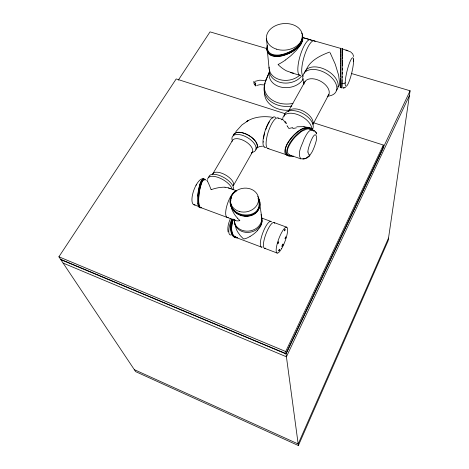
<?xml version="1.0" encoding="UTF-8"?>
<svg xmlns="http://www.w3.org/2000/svg" width="469" height="469" viewBox="0 0 469 469"><rect width="100%" height="100%" fill="white"/><g stroke="black" fill="none" stroke-linecap="round" stroke-linejoin="round"><path stroke-width="0.7" d="M342.464 51.76L342.452 55.436M340.881 51.983L340.852 48.166L340.799 48.723M340.875 53.173L340.875 52.27M353.55 61.703L353.556 60.067A14.68 2.497 -76.5 0 0 347.441 69.482A14.68 2.497 -76.5 0 0 346.714 85.956A14.68 2.497 -76.5 0 0 353.397 63.69L353.62 59.053M340.869 53.824L340.857 55.981M342.429 58.443L342.44 56.866M302.452 37.491L340.846 48.454L340.811 60.571M340.846 57.159L340.852 56.368M340.793 62.412L340.805 61.486M340.84 57.986L340.77 64.317M342.411 60.167L342.347 66M255.658 84.737L255.64 83.834M340.746 66.276L340.758 65.291M340.781 63.503L340.629 74.055M340.687 70.25L340.705 69.254M340.717 68.257L340.734 67.26M342.288 70.168L342.317 68.075M340.658 72.197L340.676 71.247M340.588 76.746L340.617 74.97M340.635 73.78L340.301 87.603L340.277 87.152M342.223 74.254L342.259 72.238M340.541 79.267L340.553 78.452M342.153 77.989L342.188 76.177M340.506 80.809L340.523 80.058M267.242 49.409L267.412 47.656M340.494 81.536L340.447 83.494M342.124 79.66L341.942 86.554M341.813 87.615L341.848 88.072L342.37 49.098M340.435 84.074L340.306 87.51L340.277 86.976M267.113 47.375C265.788 51.344 268.831 55.412 272.794 56.057A21.24 11.713 -29.4 0 0 281.81 55.922C288.107 54.492 294.057 51.303 298.548 46.636A17.728 9.808 -29.4 0 0 302.728 39.419L302.886 37.063M342.323 49.743L342.393 48.594L342.458 50.769M340.793 49.057L340.846 48.454M230.578 227.383L230.812 224.551A13.624 6.812 -76.5 0 1 232.167 219.046M206.718 180.342L207.392 180.964M266.503 38.898L267.465 48.782C268.403 55.395 276.716 55.776 281.869 54.562C290.85 52.376 303.144 45.915 302.206 35.193M259.586 205.223L259.556 202.672M197.865 196.112L198.135 193.339M341.907 87.187L341.825 87.474M313.609 122.79L383.361 145.05L382.974 148.573L286.037 353.931L60.823 259.662M267.535 47.146L267.465 48.782M230.801 199.524C227.735 219.732 265.806 220.846 258.079 198.504M234.834 220.418L234.863 220.196A10.13 8.266 77.9 0 1 234.91 219.75M198.229 192.642C199.255 188.79 199.495 179.985 204.062 179.246M302.687 38.47L302.652 35.005L301.678 33.018M351.832 73.615L410.094 90.769L388.127 240.767L298.384 445.55L135.647 371.63L58.906 256.789L176.192 78.939L285.005 113.662M259.509 205.85C256.772 220.676 233.105 218.255 230.654 204.425M230.684 199.343L230.531 203.786M305.759 71.1C309.089 60.888 320.145 55.618 329.525 52.077M230.848 198.733L231.539 196.962M231.082 198.323L231.498 197.156M233.404 219.082C231.452 224.469 229.423 236.27 237.361 237.537M265.278 81.665L269.804 71.001L265.835 80.369M388.525 238.059L298.173 443.973L134.322 369.648M230.42 218.542C228.614 222.705 227.248 227.365 228.069 231.921M281.488 119.847C283.112 118.288 284.683 122.192 285.598 123.2M410.094 90.769L285.99 353.614L60.571 259.281M409.373 95.699L286.418 356.792L63.098 263.062M298.384 445.55L285.709 351.51L383.361 145.05M345.196 82.673L345.102 82.849A1.554 1.19 -1.5 0 1 344.68 83.259L343.167 83.629A3.787 2.89 -1.6 0 1 342.241 83.552L342.03 83.505M312.981 124.303L328.986 94.228M288.259 111.587L305.09 81.442M196.007 185.29L196.575 184.288M252.345 152.208L233.333 185.712A11.872 5.37 30.2 0 0 225.102 174.732A11.872 5.37 30.2 0 0 212.545 174.421M212.733 173.923L232.132 140.97M253.87 81.917L253.799 81.981A2.14 0.375 75.3 0 0 253.6 82.245M178.29 80.164L210.03 31.874L266.89 48.612M235.86 131.637L242.039 124.818L248.705 120.322L246.383 121.618M257.458 230.455L259.31 228.169A9.855 4.051 -49.7 0 0 261.385 224.581L262.224 221.116L261.462 218.525M310.15 155.069L306.662 158.047L302.411 159.02M309.499 155.755L306.662 158.047L309.229 156.042M285.515 59.938L290.106 56.344A24.617 7.094 -46.2 0 0 291.308 55.301L296.472 50.23L300.729 44.784A13.132 3.834 -46.1 0 0 301.297 43.846L302.804 40.164L302.417 37.837M201.623 207.486L201.224 207.761A14.023 3.441 -82.4 0 1 198.616 198.24L198.838 195.292A14.838 3.635 -82.4 0 1 203.288 179.832L204.091 179.211A14.011 3.435 -82.5 0 1 205.428 179.774M345.612 87.439L343.044 87.996L344.223 87.932M258.009 147.336L259.908 146.434L262.64 146.176M250.036 236.505L247.708 237.719A25.549 10.318 -49.5 0 1 246.055 238.381L243.816 239.014M203.071 178.847L202.268 179.451A14.832 3.658 -82.5 0 0 197.812 194.911L197.596 197.859A14.017 3.459 -82.4 0 0 200.216 207.404M246.688 121.453C254.046 116.851 263.103 115.978 271.551 117.15M278.152 64.452L278.563 64.247A34.747 9.931 -46.2 0 0 285.486 60.009M201.289 207.404C198.68 207.761 199.008 203.452 198.715 201.734C198.545 197.467 199.026 193.181 199.894 189.001C200.884 186.527 201.553 178.302 205.352 179.903M255.142 81.295L259.814 80.181L264.551 80.498M256.795 85.422L260.107 84.643L263.953 84.912M251.513 214.96L248.599 215.693A15.36 13.695 15.5 0 1 231.504 207.228L230.9 205.914M302.3 158.757L300.811 158.844L289.226 154.887C285.064 151.733 288.939 145.912 290.909 142.547A20.572 9.239 -49.7 0 1 295.488 136.655L301.579 131.32L306.726 129.081A19.17 8.641 -49.6 0 1 310.97 129.456L311.821 130.089M292.885 127.58L288.881 128.477L287.309 126.184M293.395 156.107C291.22 156.845 288.066 156.757 287.075 154.283A15.43 6.982 -49.7 0 1 286.788 150.701C287.937 144.728 291.794 139.668 295.945 135.394A19.903 8.964 -49.7 0 1 303.478 129.649C306.31 127.99 311.733 126.267 313.304 130.37M239.741 220.682L238.012 220.893A24.329 9.386 -49.2 0 1 234.33 219.732M296.783 126.823L303.988 126.624M337.92 86.683L339.11 85.809L339.626 83.5L338.653 75.31L335.247 64.189L330.369 53.302M289.185 155.45L289.637 155.444M225.014 187.289L227.928 187.735L230.22 188.761M304.012 126.624L307.066 127.369M288.376 155.872L286.741 155.38L285.234 153.668A15.413 7.012 -49.7 0 1 284.941 150.08C286.067 144.106 289.924 139.053 294.069 134.785A19.886 8.999 -49.7 0 1 301.608 129.045C304.135 127.767 307.394 126.343 310.103 127.908M308.561 127.838C302.827 127.246 298.008 131.496 294.075 135.142C289.865 139.891 281.318 149.347 287.579 155.157M278.135 64.64L279.278 65.724A34.278 24.681 66.4 0 0 286.459 70.86L292.351 72.941A22.705 16.468 66.8 0 0 293.553 73.105M302.417 37.479L310.519 39.806M290.669 72.548L299.826 75.31M342.399 48.899L350.63 51.877L352.752 53.958L353.661 56.573M345.993 50.007L347.928 50.617M277.97 117.989L282.297 119.378M267.899 148.544L287.948 155.274M228.45 187.893L236.312 190.707M261.456 217.962L270.894 221.403M273.972 222.529L286.676 227.184M193.99 204.765L199.331 206.723M200.597 207.538L235.555 220.518M235.35 237.232L261.52 247.128M264.58 248.283L277.226 253.061M58.906 256.789L285.709 351.51M308.936 127.955L309.288 128.101M254.374 82.087L254.866 82.368M289.226 154.887L289.555 155.046A19.293 8.729 -49.9 0 0 291.483 155.456M313.79 130.523L315.719 131.93L316.722 134.052M313.831 130.534L314.535 130.915M300.811 158.844C296.76 153.205 302.142 145.179 303.953 139.363C305.524 136.379 309.569 126.859 313.667 131.156M239.835 220.477L237.455 218.179M243.376 238.791L240.304 235.673L237.73 232.02A20.759 16.802 77.7 0 1 236.276 229.095L234.899 224.2A13.32 10.869 77.8 0 1 234.752 222.863M254.831 84.989L255.886 85.839M255.816 85.868L255.828 85.874A1.812 0.405 -81.9 0 1 255.499 85.065M310.191 128.74L310.654 129.333M309.341 128.817L309.669 129.198M316.569 133.348L315.719 131.93M287.028 125.674L287.216 126.014M330.024 52.663L330.205 53.003M207.398 180.975L208.764 183.889A26.569 1.571 70.8 0 1 211.109 189.605M258.19 198.323L259.175 200.779M198.756 206.061L197.959 203.183M258.419 197.672L259.468 200.316M258.495 198.194L259.545 200.832A14.475 12.915 15.6 0 1 251.607 215.482L248.687 216.197A15.342 13.683 15.5 0 1 231.61 207.744M231.598 207.749L230.467 204.56A14.486 12.921 15.4 0 1 236.013 191.252M311.14 129.045L311.463 129.772M302.3 35.357L302.493 35.843M302.294 34.911L302.687 35.955M254.134 83.963L253.928 83.142M231.727 208.74L231.369 207.585M267.348 50.494C268.942 56.62 276.681 56.819 281.758 55.729C290.868 53.554 302.464 47.433 302.751 36.887M303.56 82.409L303.965 84.268M259.463 202.039L261.673 216.918M267.342 50.67L269.095 68.439M234.764 222.863L234.746 222.552M265.395 248.154A13.712 3.564 -69.6 0 1 265.964 233.902A13.712 3.564 -69.6 0 1 274.746 223.414M260.987 214.568A13.882 11.877 -10.2 0 1 250.493 230.836A13.882 11.877 -10.2 0 1 234.166 220.102M261.286 216.121A13.841 11.854 -10.2 0 1 250.006 232.243A13.841 11.854 -10.2 0 1 234.465 220.412M237.285 237.871A14.445 7.199 -76.5 0 1 231.586 227.758L231.815 224.927A13.63 6.801 -76.5 0 1 233.169 219.422M235.561 237.513A14.439 7.211 -76.5 0 1 230.584 227.383M231.205 234.887A13.185 4.051 -69.6 0 1 231.797 219.011M235.749 236.833A13.806 6.9 -76.5 0 1 231.317 223.256M231.299 223.256A12.974 6.49 -76.5 0 1 232.313 219.451M262.347 246.999A13.695 3.617 -69.6 0 1 262.617 233.357A13.695 3.617 -69.6 0 1 271.475 221.884M234.799 220.635A11.42 9.327 77.7 0 1 234.822 220.412M257.51 230.555A17.453 7.123 -49.7 0 1 250.059 236.429M228.321 217.452A14.111 4.497 -70 0 1 227.16 204.713A14.111 4.497 -70 0 1 236.517 190.836M257.669 196.441A15.371 13.718 15.5 0 1 258.401 197.678M259.486 200.316A14.492 12.927 15.6 0 1 251.525 214.972M230.56 205.076A14.475 12.909 15.4 0 1 231.123 197.367M231.452 207.556A13.243 10.775 75.7 0 1 230.748 204.285M230.801 200.492A13.243 10.775 75.7 0 1 230.918 199.776M237.49 218.132A24.37 19.663 75.7 0 1 231.645 208.781M203.077 178.83A14.006 3.453 -82.5 0 1 204.42 179.41M195.051 204.801A13.742 5.012 -70.1 0 1 193.838 190.174A13.742 5.012 -70.1 0 1 204.144 179.557M207.579 179.475A13.9 6.185 30.2 0 1 219.375 177.886A13.9 6.185 30.2 0 1 232.313 189.587M208.734 177.78A13.882 6.214 30.2 0 1 222.159 176.602A13.882 6.214 30.2 0 1 233.339 189.634M211.132 189.675A25.05 13.542 -21.2 0 1 225.061 187.178M233.204 135.94A13.46 6.818 30.5 0 1 248.558 135.271A13.46 6.818 30.5 0 1 255.974 149.119M268.936 148.491A16.087 4.766 -71.9 0 1 268.104 132.393A16.087 4.766 -71.9 0 1 278.393 118.27M265.841 147.454A16.069 4.831 -72 0 1 265.173 130.581A16.069 4.831 -72 0 1 275.625 117.69M264.756 146.604A15.301 4.596 -72 0 1 264.657 146.545M263.308 142.13A15.301 4.596 -72 0 1 263.308 141.591M263.596 138.244A15.301 4.596 -72 0 1 264.704 133.008M265.847 129.391A15.301 4.596 -72 0 1 269.411 121.788M272.53 118.129A15.301 4.596 -72 0 1 273.099 117.795M233.58 135.295A13.314 6.742 30.5 0 1 249.285 135.775A13.314 6.742 30.5 0 1 255.916 149.101M232.331 140.694A13.484 6.789 30.5 0 1 239.219 134.568A13.484 6.789 30.5 0 1 254.35 143.672A13.484 6.789 30.5 0 1 251.765 152.384M231.985 141.527A11.584 5.786 30.5 0 1 245.604 141.574A11.584 5.786 30.5 0 1 251.273 153.304M304.34 73.223A18.438 11.391 29 0 1 326.594 70.233A18.438 11.391 29 0 1 336.214 90.681M300.811 75.286A18.549 5.2 -73.6 0 1 300.236 55.5A18.549 5.2 -73.6 0 1 311.334 40.58M303.162 76.23A18.578 5.118 -73.6 0 1 304.92 54.211A18.578 5.118 -73.6 0 1 315.156 41.677M282.748 118.622A15.882 8.847 28.8 0 1 297.475 114.524A15.882 8.847 28.8 0 1 311.838 128.969M284.208 116.283A15.852 8.888 28.8 0 1 301.321 112.795A15.852 8.888 28.8 0 1 312.436 129.403M288.441 111.335A13.918 7.862 28.8 0 1 303.584 111.276A13.918 7.862 28.8 0 1 312.993 124.021M304.369 82.966A13.601 8.254 28.9 0 1 321.359 81.641A13.601 8.254 28.9 0 1 327.251 96.649M285.181 121.407A29.705 5.141 71 0 1 286.659 123.716M292.697 128.635A29.699 15.119 -24 0 1 296.396 127.855M304.1 82.784A18.473 11.35 28.9 0 1 312.577 69.447A18.473 11.35 28.9 0 1 335.018 81.94A18.473 11.35 28.9 0 1 328.042 96.104M302.687 38.47A17.758 9.808 -29.4 0 1 298.507 45.692C294.004 50.365 288.048 53.554 281.74 54.996A21.275 11.713 -29.4 0 1 272.712 55.137C268.749 54.498 265.694 50.429 267.025 46.46A17.681 9.743 -29.6 0 1 267.394 45.276M299.902 75.046A17.464 13.202 -5.6 0 1 280.11 79.718A17.464 13.202 -5.6 0 1 269.106 67.114M254.907 84.825A1.946 1.219 59.5 0 1 254.268 83.922M253.958 81.975A1.964 0.293 37.9 0 1 254.016 81.782M254.89 82.591A1.724 1.202 72.1 0 1 255.464 83.558M255.687 83.541A2.193 1.583 83 0 1 255.728 83.828M291.824 106.047A23.972 18.455 -5.5 0 1 265.296 82.896M289.461 110.18A23.808 18.391 -5.5 0 1 264.539 91.256M292.973 103.391A23.538 18.092 -5.5 0 1 269.523 98.003A23.538 18.092 -5.5 0 1 266.509 79.103M303.337 78.815A17.892 13.607 -5.6 0 1 282.033 87.328A17.892 13.607 -5.6 0 1 269.323 72.73M301.391 76.283A17.382 13.173 -5.6 0 1 281.33 82.655A17.382 13.173 -5.6 0 1 269.388 69.688M307.963 152.056C309.622 162.555 317.396 139.815 316.61 137.71C315.145 126.7 307.084 149.91 307.963 152.056M278.715 250.815C280.005 251.108 279.764 246.946 278.715 250.815M277.841 243.382C279.096 243.88 278.938 239.366 277.841 243.382M284.296 230.812C285.498 231.393 285.41 226.797 284.296 230.812M285.058 238.387C286.213 238.932 286.149 234.488 285.058 238.387M305.618 158.499L303.566 158.95L305.618 158.499M281.676 248.523A13.783 3.342 -69.6 0 0 286.969 227.354A13.783 3.342 -69.6 0 0 277.038 244.449A13.783 3.342 -69.6 0 0 281.676 248.523M282.526 246.155A1.401 0.334 -69.5 0 0 283.012 244.056A1.401 0.334 -69.5 0 0 281.998 245.891A1.401 0.334 -69.5 0 0 282.526 246.155M239.243 211.455A14.134 11.907 -10.2 0 0 258.478 197.754A14.134 11.907 -10.2 0 0 235.901 191.1A14.134 11.907 -10.2 0 0 239.243 211.455M276.458 49.151A18.045 13.273 -5.8 0 0 302.399 35.146A18.045 13.273 -5.8 0 0 274.435 26.246A18.045 13.273 -5.8 0 0 276.458 49.151"/></g></svg>
